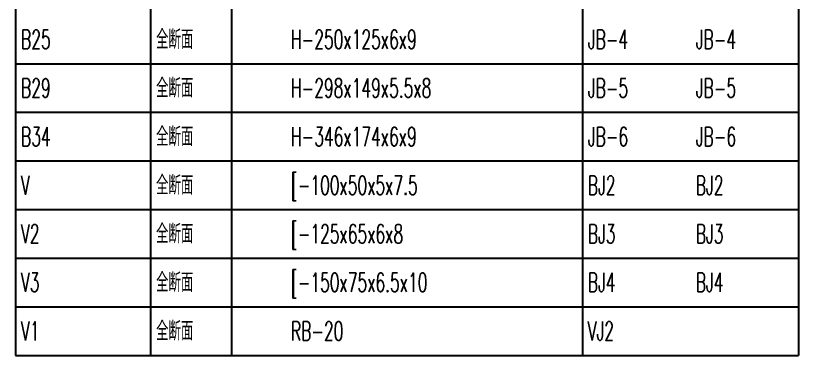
# Model space of a CAD drawing. Header units: millimetres. Extents: x -87051 to 180003, y -2961 to 97158.
# Drawn here: x 164231 to 178731, y 41070 to 47360 of the extents above; entities that cross this region are included whole.
import ezdxf

# ---------------------------------------------------------------- set-up
doc = ezdxf.new("R2010")
doc.units = ezdxf.units.MM
doc.header["$LTSCALE"] = 0.2
doc.styles.get("Standard").update_dxf_attribs({"font": 'simplex.shx', "width": 0.8, "height": 700, "bigfont": 'extfont2.shx'})

msp = doc.modelspace()

# ---------------------------------------------------------------- linework, layer by layer
at = {"color": 8, "linetype": 'Continuous'}
for p, q in [((164231.2, 50070.3), (164231.2, 41070.3)), ((166731.2, 50070.3), (166731.2, 41070.3)), ((168231.2, 50070.3), (168231.2, 41070.3)), ((174731.2, 50070.3), (174731.2, 41070.3)), ((178731.2, 50070.3), (178731.2, 41070.3)), ((164231.2, 46470.3), (178731.2, 46470.3)), ((164231.2, 45570.3), (178731.2, 45570.3)), ((164231.2, 44670.3), (178731.2, 44670.3)), ((164231.2, 43770.3), (178731.2, 43770.3)), ((164231.2, 42870.3), (178731.2, 42870.3)), ((164231.2, 41970.3), (178731.2, 41970.3)), ((164231.2, 41070.3), (178731.2, 41070.3))]:
    msp.add_line(p, q, dxfattribs=at)

# ---------------------------------------------------------------- texts
at = {"color": 8, "width": 0.6}
for s, p in [('全断面', (166831.2, 46745.3)), ('B25', (164331.2, 46745.3)), ('H-250x125x6x9', (169331.2, 46745.3)), ('JB-4', (174831.2, 46745.3)), ('JB-4', (176831.2, 46745.3)), ('B29', (164331.2, 45845.3)), ('全断面', (166831.2, 45845.3)), ('H-298x149x5.5x8', (169331.2, 45845.3)), ('JB-5', (174831.2, 45845.3)), ('JB-5', (176831.2, 45845.3)), ('B34', (164331.2, 44945.3)), ('全断面', (166831.2, 44945.3)), ('H-346x174x6x9', (169331.2, 44945.3)), ('JB-6', (174831.2, 44945.3)), ('JB-6', (176831.2, 44945.3)), ('V', (164331.2, 44045.3)), ('全断面', (166831.2, 44045.3)), ('[-100x50x5x7.5', (169331.2, 44045.3)), ('BJ2', (174831.2, 44045.3)), ('BJ2', (176831.2, 44045.3)), ('全断面', (166831.2, 43145.3)), ('[-125x65x6x8', (169331.2, 43145.3)), ('V2', (164331.2, 43145.3)), ('BJ3', (174831.2, 43145.3)), ('BJ3', (176831.2, 43145.3)), ('全断面', (166831.2, 42245.3)), ('[-150x75x6.5x10', (169331.2, 42245.3)), ('V3', (164331.2, 42245.3)), ('BJ4', (174831.2, 42245.3)), ('BJ4', (176831.2, 42245.3)), ('V1', (164331.2, 41345.3)), ('全断面', (166831.2, 41345.3)), ('RB-20', (169331.2, 41345.3)), ('VJ2', (174831.2, 41345.3))]:
    msp.add_text(s, height=350, dxfattribs=at).set_placement(p)

doc.saveas('drawing.dxf')
